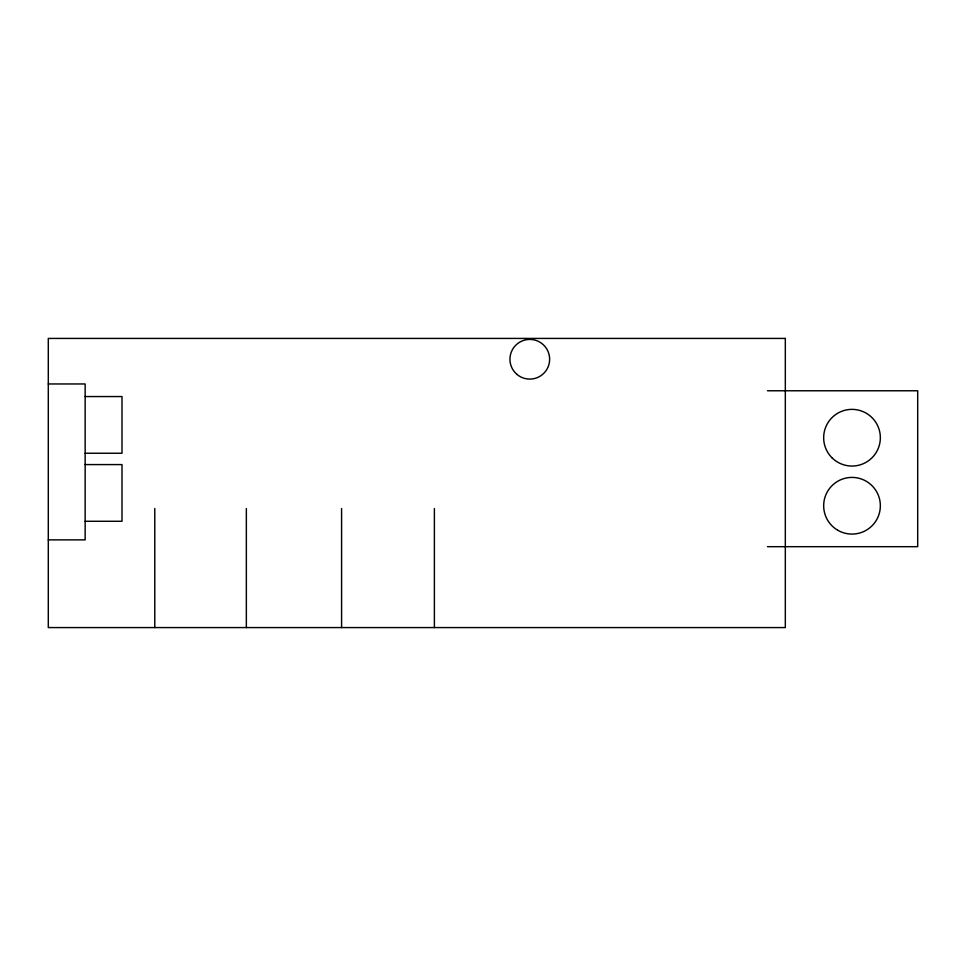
<?xml version="1.0" encoding="UTF-8"?>
<svg xmlns="http://www.w3.org/2000/svg" width="966" height="966" viewBox="0 0 966 966"><rect width="100%" height="100%" fill="white"/><g stroke="black" fill="none" stroke-linecap="round" stroke-linejoin="round"><path stroke-width="1.45" d="M48.3 383.961L85.153 383.961L85.153 539.873L48.3 539.873M767.463 390.771L917.7 390.771L917.7 546.684L767.463 546.684M85.153 396.555L122.006 396.555L122.006 453.247L85.153 453.247M85.153 464.586L122.006 464.586L122.006 521.278L85.153 521.278M434.386 508.514L434.386 627.574M341.578 508.514L341.578 627.574M246.354 508.514L246.354 627.574M154.777 508.514L154.777 627.574M785.322 338.426L48.3 338.426L48.3 627.574L785.322 627.574L785.322 338.426M831.967 457.763A28.352 28.352 0 0 0 879.386 445.048A28.352 28.352 0 0 0 844.67 410.333A28.352 28.352 0 0 0 831.967 457.763M837.836 530.298A28.352 28.352 0 0 0 880.352 505.749A28.352 28.352 0 0 0 837.836 481.201A28.352 28.352 0 0 0 837.836 530.298M516.677 374.144A19.839 19.839 0 0 0 549.243 363.168A19.839 19.839 0 0 0 523.451 340.455A19.839 19.839 0 0 0 516.677 374.144"/></g></svg>
